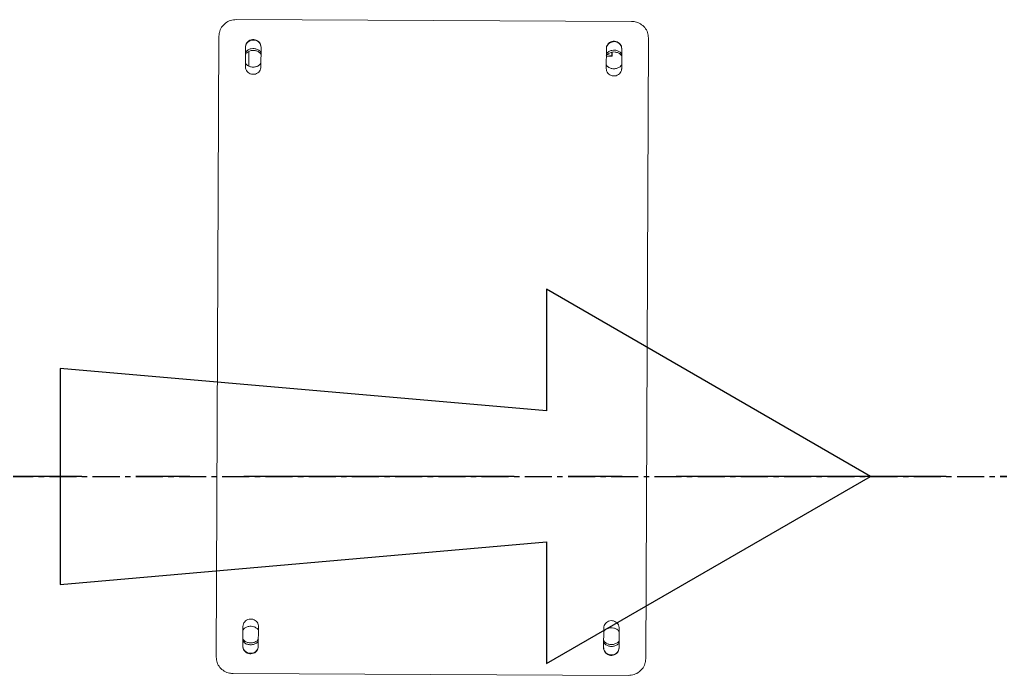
# Model space of a CAD drawing. Header units: millimetres. Extents: x -379292 to 1221486, y 92049 to 447512.
# Drawn here: x -117416.7 to -116962.9, y 275864.9 to 276168.3 of the extents above; entities that cross this region are included whole.
import ezdxf

# ---------------------------------------------------------------- set-up
doc = ezdxf.new("R2010")
doc.units = ezdxf.units.MM
doc.linetypes.add('CENTER', pattern=[2, 1.25, -0.25, 0.25, -0.25])
for name, color, linetype, lineweight in [('_Systemair', 3, 'Continuous', 30), ('_Systemair Ventilation Equipments', 7, 'Continuous', 30), ('Aironn-DEF', 7, 'Continuous', 0), ('Aironn-THF', 7, 'Continuous', 0)]:
    doc.layers.add(name, color=color, linetype=linetype, lineweight=lineweight)
doc.layers.add('AIRONN ZONLAMA', color=4, linetype='Continuous')

# ---------------------------------------------------------------- blocks, each defined once
blk = doc.blocks.new('AXC 1000 L')
at = {"layer": '_Systemair Ventilation Equipments', "color": 7, "linetype": 'Continuous'}
for p, q in [((10010.264, 3680.256), (10025.264, 3688.916)), ((10025.264, 3688.916), (10025.264, 3683.287)), ((10025.264, 3683.287), (10047.764, 3685.256)), ((10047.764, 3685.256), (10047.764, 3675.256)), ((10025.264, 3671.596), (10010.264, 3680.256)), ((10025.264, 3677.224), (10025.264, 3671.596)), ((10047.764, 3675.256), (10025.264, 3677.224))]:
    blk.add_line(p, q, dxfattribs=at)
at = {"layer": '_Systemair Ventilation Equipments', "color": 2, "linetype": 'CENTER'}
blk.add_line((10074.264, 3680.256), (9986.264, 3680.256), dxfattribs=at)
at = {"layer": '_Systemair Ventilation Equipments', "color": 2, "linetype": 'CENTER', "ltscale": 10}
blk.add_line((9986.764, 3680.256), (10074.764, 3680.256), dxfattribs=at)
blk = doc.blocks.new('wdsdfgf')
at = {"layer": '_Systemair Ventilation Equipments', "xscale": 10, "yscale": 10, "zscale": 10}
blk.add_blockref('AXC 1000 L', (-1170.87, -21481.39), dxfattribs=at)
blk = doc.blocks.new('OtoParkBodrumKatMimari')
at = {"layer": '_Systemair', "color": 7, "xscale": -1}
blk.add_blockref('wdsdfgf', (228263.66, 159817.03), dxfattribs=at)
blk = doc.blocks.new('TF1000-2')
at = {"layer": 'Aironn-THF', "color": 3, "linetype": 'Continuous', "lineweight": 15}
for p, q in [((19561.156, 4361.833), (19589.892, 4361.823)), ((19560.389, 4342.753), (19560.396, 4361.038)), ((19590.645, 4342.742), (19590.651, 4361.027)), ((19561.659, 4360.6), (19562.578, 4360.6)), ((19589.388, 4360.59), (19588.469, 4360.591)), ((19562.578, 4359.885), (19561.659, 4359.885)), ((19561.988, 4360.157), (19561.825, 4360.157)), ((19561.826, 4360.143), (19561.974, 4360.143)), ((19561.974, 4360.143), (19561.954, 4359.919)), ((19562.026, 4359.885), (19562.003, 4360.143)), ((19588.468, 4359.875), (19589.388, 4359.875)), ((19561.653, 4343.905), (19562.572, 4343.905)), ((19589.382, 4343.895), (19588.463, 4343.896)), ((19562.572, 4343.189), (19561.653, 4343.19)), ((19562.531, 4343.339), (19561.863, 4343.339)), ((19588.462, 4343.18), (19589.382, 4343.18)), ((19561.149, 4341.958), (19589.885, 4341.947))]:
    blk.add_line(p, q, dxfattribs=at)
at = {"layer": 'Aironn-THF', "color": 3, "linetype": 'Continuous', "lineweight": 15, "flags": 128}
blk.add_lwpolyline([(19561.974, 4360.143), (19561.978, 4360.149), (19561.981, 4360.153), (19561.985, 4360.156), (19561.988, 4360.157), (19561.992, 4360.156), (19561.995, 4360.153), (19561.999, 4360.149), (19562.003, 4360.143)], dxfattribs=at)
at = {"layer": 'Aironn-THF', "color": 3, "linetype": 'Continuous', "lineweight": 15}
for points, knots in [([(19561.156, 4361.833), (19561.07, 4361.824), (19560.899, 4361.807), (19560.671, 4361.67), (19560.5, 4361.468), (19560.409, 4361.244), (19560.399, 4361.097), (19560.396, 4361.038)], [0, 0, 0, 0, 0.214686, 0.429373, 0.644046, 0.858725, 1, 1, 1, 1]), ([(19590.651, 4361.027), (19590.643, 4361.117), (19590.626, 4361.295), (19590.496, 4361.534), (19590.303, 4361.714), (19590.09, 4361.809), (19589.948, 4361.819), (19589.892, 4361.823)], [0, 0, 0, 0, 0.214688, 0.429376, 0.644062, 0.858738, 1, 1, 1, 1]), ([(19561.659, 4360.6), (19561.62, 4360.596), (19561.543, 4360.589), (19561.44, 4360.527), (19561.362, 4360.436), (19561.317, 4360.323), (19561.311, 4360.2), (19561.344, 4360.083), (19561.412, 4359.983), (19561.509, 4359.913), (19561.596, 4359.887), (19561.647, 4359.885), (19561.659, 4359.885)], [0, 0, 0, 0, 0.10738, 0.214759, 0.322141, 0.429516, 0.536879, 0.644233, 0.751591, 0.858961, 0.966342, 1, 1, 1, 1]), ([(19561.68, 4360.6), (19561.642, 4360.596), (19561.564, 4360.589), (19561.461, 4360.527), (19561.383, 4360.436), (19561.339, 4360.323), (19561.332, 4360.2), (19561.365, 4360.083), (19561.434, 4359.983), (19561.53, 4359.913), (19561.617, 4359.887), (19561.668, 4359.885), (19561.68, 4359.885)], [0, 0, 0, 0, 0.10738, 0.214759, 0.322141, 0.429516, 0.536879, 0.644233, 0.751591, 0.858961, 0.966342, 1, 1, 1, 1]), ([(19561.912, 4360.6), (19561.892, 4360.587), (19561.831, 4360.546), (19561.764, 4360.436), (19561.723, 4360.291), (19561.732, 4360.137), (19561.792, 4360), (19561.855, 4359.912), (19561.901, 4359.887), (19561.904, 4359.885)], [0, 0, 0, 0, 0.0886785, 0.2681392, 0.4475999, 0.6270545, 0.8065062, 0.985963, 1, 1, 1, 1]), ([(19561.997, 4360.6), (19561.977, 4360.587), (19561.916, 4360.546), (19561.849, 4360.436), (19561.808, 4360.291), (19561.817, 4360.137), (19561.877, 4360), (19561.94, 4359.912), (19561.986, 4359.887), (19561.989, 4359.885)], [0, 0, 0, 0, 0.088678, 0.268139, 0.4476, 0.627054, 0.806506, 0.985962, 1, 1, 1, 1]), ([(19562.591, 4360.242), (19562.586, 4360.292), (19562.576, 4360.392), (19562.51, 4360.52), (19562.442, 4360.576), (19562.412, 4360.6)], [0, 0, 0, 0, 0.359029, 0.718057, 1, 1, 1, 1]), ([(19562.578, 4359.885), (19562.617, 4359.888), (19562.695, 4359.896), (19562.798, 4359.958), (19562.877, 4360.049), (19562.922, 4360.162), (19562.928, 4360.284), (19562.895, 4360.402), (19562.826, 4360.501), (19562.729, 4360.571), (19562.641, 4360.598), (19562.59, 4360.6), (19562.578, 4360.6)], [0, 0, 0, 0, 0.10738, 0.214759, 0.322141, 0.429516, 0.536879, 0.644233, 0.751591, 0.858961, 0.966342, 1, 1, 1, 1]), ([(19588.468, 4359.875), (19588.429, 4359.879), (19588.352, 4359.887), (19588.248, 4359.949), (19588.169, 4360.04), (19588.124, 4360.153), (19588.118, 4360.275), (19588.152, 4360.393), (19588.221, 4360.492), (19588.318, 4360.562), (19588.406, 4360.589), (19588.456, 4360.59), (19588.469, 4360.591)], [0, 0, 0, 0, 0.10738, 0.214759, 0.322141, 0.429516, 0.536879, 0.644233, 0.751591, 0.858961, 0.966342, 1, 1, 1, 1]), ([(19588.638, 4359.875), (19588.618, 4359.889), (19588.557, 4359.93), (19588.49, 4360.039), (19588.449, 4360.185), (19588.458, 4360.339), (19588.518, 4360.476), (19588.581, 4360.564), (19588.628, 4360.589), (19588.631, 4360.591)], [0, 0, 0, 0, 0.088678, 0.268139, 0.4476, 0.627054, 0.806506, 0.985963, 1, 1, 1, 1]), ([(19589.055, 4360.591), (19589.061, 4360.587), (19589.11, 4360.559), (19589.174, 4360.468), (19589.226, 4360.346), (19589.23, 4360.264), (19589.232, 4360.233)], [0, 0, 0, 0, 0.056015, 0.41547, 0.774931, 1, 1, 1, 1]), ([(19589.14, 4360.591), (19589.146, 4360.587), (19589.195, 4360.559), (19589.259, 4360.468), (19589.311, 4360.346), (19589.315, 4360.264), (19589.317, 4360.233)], [0, 0, 0, 0, 0.056016, 0.415472, 0.774932, 1, 1, 1, 1]), ([(19589.366, 4360.59), (19589.405, 4360.586), (19589.482, 4360.579), (19589.585, 4360.517), (19589.663, 4360.426), (19589.708, 4360.313), (19589.714, 4360.19), (19589.681, 4360.073), (19589.613, 4359.973), (19589.516, 4359.903), (19589.429, 4359.877), (19589.378, 4359.875), (19589.366, 4359.875)], [0, 0, 0, 0, 0.10738, 0.214759, 0.322141, 0.429516, 0.536879, 0.644233, 0.751591, 0.858961, 0.966342, 1, 1, 1, 1]), ([(19589.388, 4360.59), (19589.426, 4360.586), (19589.504, 4360.579), (19589.606, 4360.517), (19589.685, 4360.426), (19589.729, 4360.313), (19589.735, 4360.19), (19589.702, 4360.073), (19589.634, 4359.973), (19589.538, 4359.903), (19589.45, 4359.877), (19589.4, 4359.875), (19589.388, 4359.875)], [0, 0, 0, 0, 0.10738, 0.214759, 0.322141, 0.429516, 0.536879, 0.644233, 0.751591, 0.858961, 0.966342, 1, 1, 1, 1]), ([(19562.413, 4359.885), (19562.42, 4359.888), (19562.469, 4359.916), (19562.533, 4360.007), (19562.585, 4360.129), (19562.589, 4360.211), (19562.591, 4360.242)], [0, 0, 0, 0, 0.0560163, 0.4154716, 0.7749323, 1, 1, 1, 1]), ([(19589.232, 4360.233), (19589.227, 4360.183), (19589.217, 4360.083), (19589.151, 4359.955), (19589.083, 4359.899), (19589.053, 4359.875)], [0, 0, 0, 0, 0.359028, 0.718057, 1, 1, 1, 1]), ([(19589.317, 4360.233), (19589.312, 4360.183), (19589.302, 4360.083), (19589.236, 4359.955), (19589.168, 4359.899), (19589.138, 4359.875)], [0, 0, 0, 0, 0.359029, 0.718057, 1, 1, 1, 1]), ([(19561.653, 4343.905), (19561.614, 4343.901), (19561.537, 4343.893), (19561.434, 4343.832), (19561.356, 4343.741), (19561.311, 4343.628), (19561.305, 4343.505), (19561.338, 4343.388), (19561.407, 4343.288), (19561.503, 4343.218), (19561.59, 4343.192), (19561.641, 4343.19), (19561.653, 4343.19)], [0, 0, 0, 0, 0.10738, 0.214759, 0.322141, 0.429516, 0.536879, 0.644233, 0.751591, 0.858961, 0.966342, 1, 1, 1, 1]), ([(19561.674, 4343.905), (19561.636, 4343.901), (19561.558, 4343.893), (19561.455, 4343.832), (19561.377, 4343.741), (19561.333, 4343.628), (19561.326, 4343.505), (19561.359, 4343.388), (19561.428, 4343.288), (19561.524, 4343.218), (19561.611, 4343.192), (19561.662, 4343.19), (19561.674, 4343.19)], [0, 0, 0, 0, 0.10738, 0.214759, 0.322141, 0.429516, 0.536879, 0.644233, 0.751591, 0.858961, 0.966342, 1, 1, 1, 1]), ([(19561.906, 4343.905), (19561.886, 4343.892), (19561.825, 4343.851), (19561.758, 4343.741), (19561.718, 4343.596), (19561.727, 4343.442), (19561.786, 4343.305), (19561.849, 4343.217), (19561.895, 4343.192), (19561.898, 4343.19)], [0, 0, 0, 0, 0.088678, 0.268139, 0.4476, 0.627054, 0.806506, 0.985963, 1, 1, 1, 1]), ([(19561.991, 4343.905), (19561.971, 4343.892), (19561.91, 4343.851), (19561.843, 4343.741), (19561.803, 4343.596), (19561.812, 4343.442), (19561.871, 4343.305), (19561.934, 4343.217), (19561.98, 4343.192), (19561.983, 4343.19)], [0, 0, 0, 0, 0.088678, 0.268139, 0.4476, 0.627054, 0.806506, 0.985962, 1, 1, 1, 1]), ([(19562.585, 4343.547), (19562.58, 4343.597), (19562.57, 4343.697), (19562.504, 4343.825), (19562.436, 4343.881), (19562.406, 4343.905)], [0, 0, 0, 0, 0.359029, 0.718057, 1, 1, 1, 1]), ([(19562.407, 4343.19), (19562.414, 4343.193), (19562.463, 4343.221), (19562.527, 4343.312), (19562.579, 4343.434), (19562.583, 4343.516), (19562.585, 4343.547)], [0, 0, 0, 0, 0.056016, 0.415472, 0.774932, 1, 1, 1, 1]), ([(19562.572, 4343.189), (19562.611, 4343.193), (19562.689, 4343.201), (19562.792, 4343.263), (19562.871, 4343.354), (19562.916, 4343.467), (19562.922, 4343.589), (19562.889, 4343.707), (19562.82, 4343.806), (19562.723, 4343.876), (19562.635, 4343.903), (19562.584, 4343.905), (19562.572, 4343.905)], [0, 0, 0, 0, 0.10738, 0.214759, 0.322141, 0.429516, 0.536879, 0.644233, 0.751591, 0.858961, 0.966342, 1, 1, 1, 1]), ([(19588.462, 4343.18), (19588.423, 4343.184), (19588.346, 4343.192), (19588.242, 4343.254), (19588.163, 4343.345), (19588.118, 4343.458), (19588.112, 4343.58), (19588.146, 4343.698), (19588.215, 4343.797), (19588.312, 4343.867), (19588.4, 4343.894), (19588.45, 4343.895), (19588.463, 4343.896)], [0, 0, 0, 0, 0.10738, 0.214759, 0.322141, 0.429516, 0.536879, 0.644233, 0.751591, 0.858961, 0.966342, 1, 1, 1, 1]), ([(19588.632, 4343.18), (19588.612, 4343.194), (19588.551, 4343.235), (19588.484, 4343.344), (19588.443, 4343.489), (19588.452, 4343.644), (19588.512, 4343.781), (19588.576, 4343.869), (19588.622, 4343.894), (19588.625, 4343.896)], [0, 0, 0, 0, 0.088678, 0.268139, 0.4476, 0.627054, 0.806506, 0.985963, 1, 1, 1, 1]), ([(19589.226, 4343.538), (19589.221, 4343.488), (19589.211, 4343.388), (19589.145, 4343.26), (19589.077, 4343.204), (19589.047, 4343.18)], [0, 0, 0, 0, 0.359028, 0.718057, 1, 1, 1, 1]), ([(19589.049, 4343.896), (19589.055, 4343.892), (19589.104, 4343.864), (19589.168, 4343.773), (19589.22, 4343.651), (19589.224, 4343.569), (19589.226, 4343.538)], [0, 0, 0, 0, 0.056015, 0.41547, 0.774931, 1, 1, 1, 1]), ([(19589.311, 4343.538), (19589.306, 4343.488), (19589.296, 4343.388), (19589.23, 4343.26), (19589.162, 4343.204), (19589.132, 4343.18)], [0, 0, 0, 0, 0.3590286, 0.7180568, 1, 1, 1, 1]), ([(19589.134, 4343.895), (19589.14, 4343.892), (19589.189, 4343.864), (19589.253, 4343.773), (19589.305, 4343.651), (19589.309, 4343.569), (19589.311, 4343.538)], [0, 0, 0, 0, 0.056016, 0.415472, 0.774932, 1, 1, 1, 1]), ([(19589.361, 4343.895), (19589.399, 4343.891), (19589.476, 4343.883), (19589.579, 4343.822), (19589.657, 4343.731), (19589.702, 4343.617), (19589.708, 4343.495), (19589.675, 4343.378), (19589.607, 4343.278), (19589.51, 4343.208), (19589.423, 4343.182), (19589.372, 4343.18), (19589.36, 4343.18)], [0, 0, 0, 0, 0.1073797, 0.2147594, 0.3221411, 0.4295164, 0.5368787, 0.6442325, 0.7515906, 0.8589614, 0.9663419, 1, 1, 1, 1]), ([(19589.382, 4343.895), (19589.42, 4343.891), (19589.498, 4343.883), (19589.601, 4343.822), (19589.679, 4343.731), (19589.723, 4343.617), (19589.729, 4343.495), (19589.696, 4343.378), (19589.628, 4343.278), (19589.532, 4343.208), (19589.444, 4343.182), (19589.394, 4343.18), (19589.382, 4343.18)], [0, 0, 0, 0, 0.10738, 0.214759, 0.322141, 0.429516, 0.536879, 0.644233, 0.751591, 0.858961, 0.966342, 1, 1, 1, 1]), ([(19560.389, 4342.753), (19560.397, 4342.664), (19560.414, 4342.485), (19560.545, 4342.247), (19560.737, 4342.067), (19560.951, 4341.971), (19561.092, 4341.962), (19561.149, 4341.958)], [0, 0, 0, 0, 0.214688, 0.429376, 0.644062, 0.858738, 1, 1, 1, 1]), ([(19589.885, 4341.947), (19589.97, 4341.956), (19590.142, 4341.974), (19590.369, 4342.111), (19590.541, 4342.312), (19590.632, 4342.536), (19590.641, 4342.684), (19590.645, 4342.742)], [0, 0, 0, 0, 0.214686, 0.429373, 0.644046, 0.858725, 1, 1, 1, 1])]:
    blk.add_open_spline(points, degree=3, knots=knots, dxfattribs=at)
blk = doc.blocks.new('jhjhl')
at = {"layer": 'Aironn-DEF', "color": 0}
blk.add_blockref('TF1000-2', (16001.908, 8863.365), dxfattribs=at)

msp = doc.modelspace()

# ---------------------------------------------------------------- block references
at = {"color": 8}
msp.add_blockref('OtoParkBodrumKatMimari', (-246354.82, 100818.76), dxfattribs=at)

# ---------------------------------------------------------------- next in the draw order: block references
at = {"layer": 'AIRONN ZONLAMA', "color": 0, "xscale": 9.999999999999979, "yscale": 9.999999999999979, "zscale": 9.999999999999979, "rotation": 269.763231806499}
msp.add_blockref('jhjhl', (-247906.97, 632333.96), dxfattribs=at)

doc.saveas('drawing.dxf')
